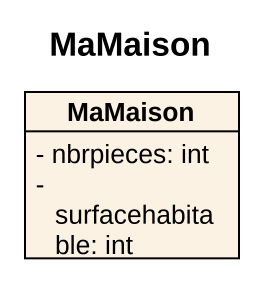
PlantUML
@startuml
title MaMaison
hide circle
hide empty members
skinparam classAttributeIconSize 0
class MaMaison {
  - nbrpieces: int
  - surfacehabitable: int
}
@enduml
